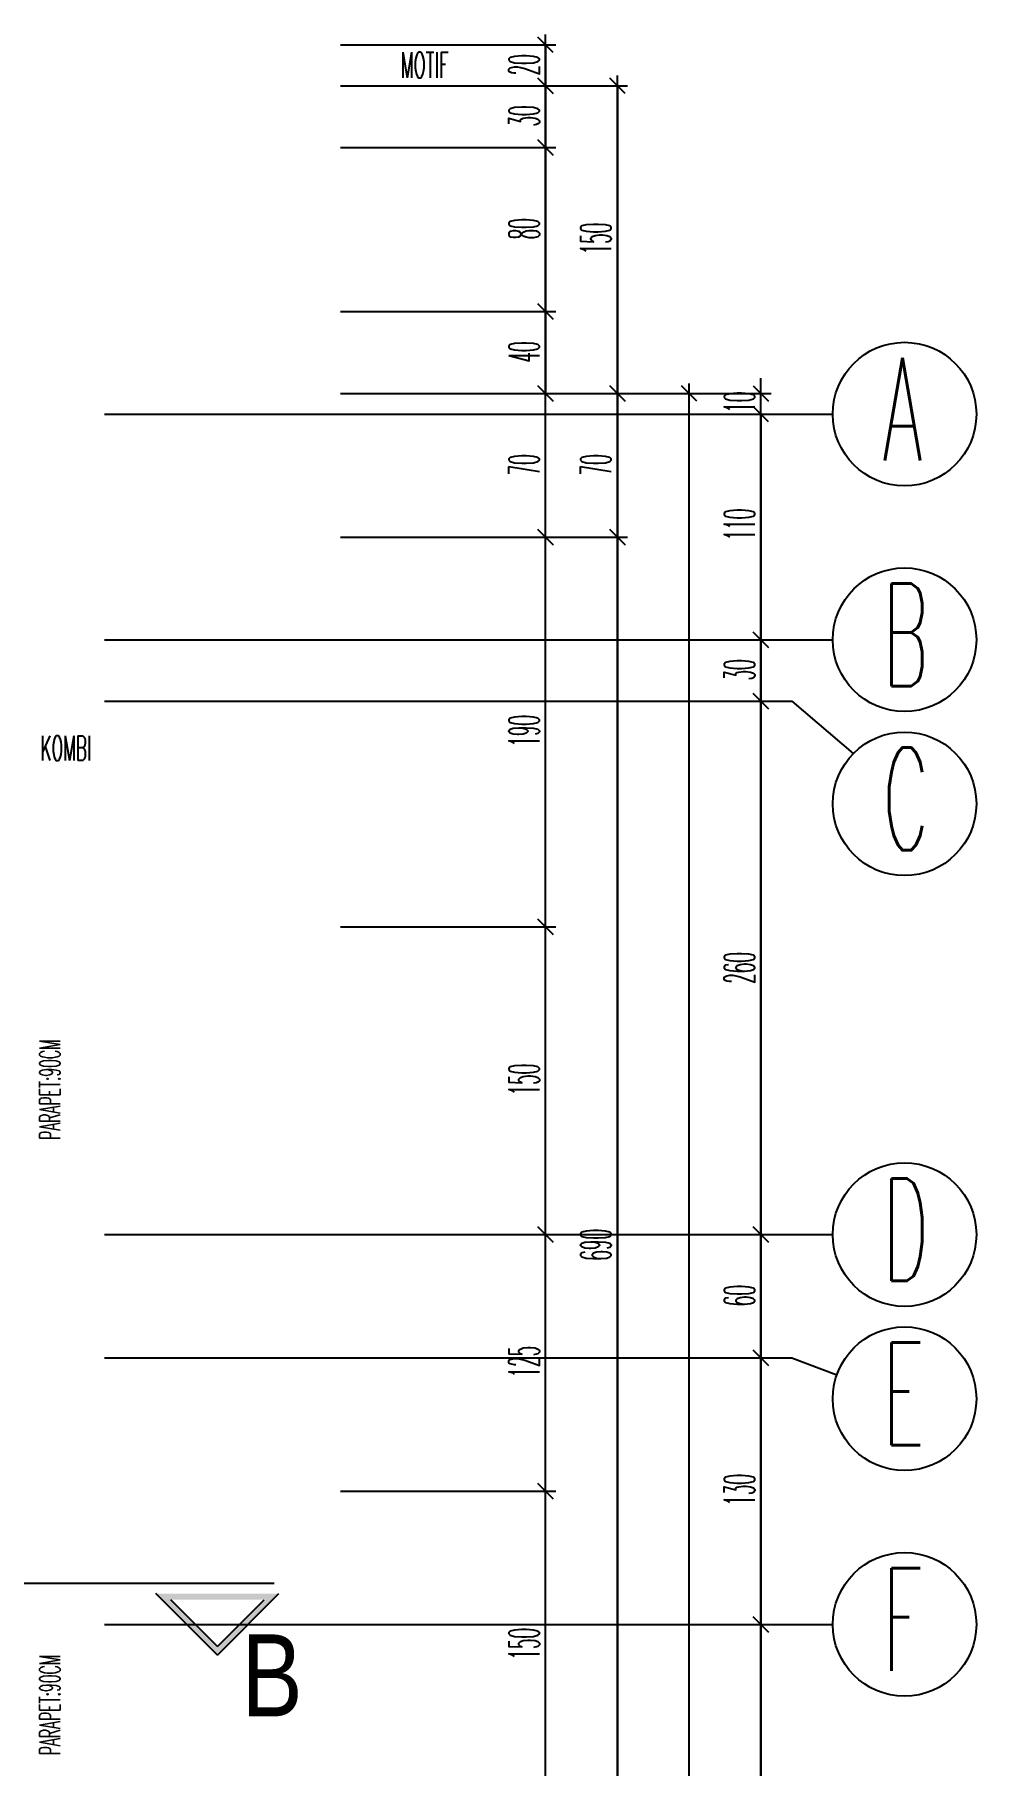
# Model space of a CAD drawing. Extents: x 78 to 306, y -397 to 18.
# Drawn here: x 272.9153 to 273.0071, y -396.5913 to -396.4226 of the extents above; entities that cross this region are included whole.
import ezdxf
from ezdxf.enums import TextEntityAlignment as Align

# ---------------------------------------------------------------- set-up
doc = ezdxf.new("R2010")
doc.units = 0
doc.header["$LTSCALE"] = 0.5
doc.header["$MEASUREMENT"] = 0
doc.linetypes.add('DASHDOT2', pattern=[0.5, 0.25, -0.125, 0, -0.125])
doc.linetypes.add('DASHED', pattern=[0.75, 0.5, -0.25])
doc.layers.get('0').update_dxf_attribs({"linetype": 'CONTINUOUS'})
for name, color, linetype in [('AKS', 5, 'DASHDOT2'), ('KAPI', 1, 'CONTINUOUS'), ('KOLON', 4, 'CONTINUOUS'), ('OLCU', 31, 'CONTINUOUS'), ('TEFRIS', 11, 'CONTINUOUS')]:
    doc.layers.add(name, color=color, linetype=linetype)
doc.styles.add('ICMEKAN', font='romans.shx', dxfattribs={"width": 0.55, "height": 0.2})
doc.styles.add('MİMARİ YAZI', font='arial.ttf')
doc.styles.add('OLCU', font='romans.shx', dxfattribs={"width": 0.6, "height": 0.125})
doc.styles.add('OLCUIC', font='ROMANS.SHX', dxfattribs={"width": 0.4, "height": 0.15})

msp = doc.modelspace()

# ---------------------------------------------------------------- hatches: boundary and pattern name
at = {"layer": 'KAPI'}
h = msp.add_hatch(color=256, dxfattribs=at)
h.paths.add_polyline_path([(272.92714, -396.57456), (272.93914, -396.57456), (272.93314, -396.58056)])
h.paths.add_polyline_path([(272.92859, -396.57516), (272.93314, -396.57971), (272.9377, -396.57516)], flags=16)

# ---------------------------------------------------------------- linework, layer by layer
at = {"color": 0, "linetype": 'ByBlock'}
for p, q in [((272.96589, -396.42431), (272.96439, -396.42281)), ((272.96589, -396.42831), (272.96439, -396.42681)), ((272.96439, -396.42681), (272.96589, -396.42831)), ((272.97289, -396.42831), (272.97139, -396.42681)), ((272.96589, -396.43431), (272.96439, -396.43281)), ((272.96439, -396.43281), (272.96589, -396.43431)), ((272.96589, -396.45031), (272.96439, -396.44881)), ((272.96439, -396.44881), (272.96589, -396.45031)), ((272.96589, -396.45831), (272.96439, -396.45681)), ((272.96439, -396.45681), (272.96589, -396.45831)), ((272.97289, -396.45831), (272.97139, -396.45681)), ((272.97139, -396.45681), (272.97289, -396.45831)), ((272.97989, -396.45831), (272.97839, -396.45681)), ((272.98539, -396.45681), (272.98689, -396.45831)), ((272.98689, -396.46031), (272.98539, -396.45881)), ((272.98689, -396.46031), (272.98539, -396.45881)), ((272.96439, -396.47081), (272.96589, -396.47231)), ((272.96589, -396.47231), (272.96439, -396.47081)), ((272.97289, -396.47231), (272.97139, -396.47081)), ((272.97139, -396.47081), (272.97289, -396.47231)), ((272.98689, -396.48231), (272.98539, -396.48081)), ((272.98539, -396.48081), (272.98689, -396.48231)), ((272.98689, -396.48831), (272.98539, -396.48681)), ((272.98539, -396.48681), (272.98689, -396.48831)), ((272.96439, -396.50881), (272.96589, -396.51031)), ((272.96589, -396.51031), (272.96439, -396.50881)), ((272.96439, -396.53881), (272.96589, -396.54031)), ((272.96589, -396.54031), (272.96439, -396.53881)), ((272.98689, -396.54031), (272.98539, -396.53881)), ((272.98539, -396.53881), (272.98689, -396.54031)), ((272.98689, -396.55231), (272.98539, -396.55081)), ((272.98539, -396.55081), (272.98689, -396.55231)), ((272.96439, -396.56381), (272.96589, -396.56531)), ((272.96589, -396.56531), (272.96439, -396.56381)), ((272.98689, -396.57831), (272.98539, -396.57681)), ((272.98539, -396.57681), (272.98689, -396.57831))]:
    msp.add_line(p, q, dxfattribs=at)
at = {"layer": 'AKS'}
for p, q in [((272.69714, -396.45956), (272.99314, -396.45956)), ((272.69714, -396.48156), (272.99314, -396.48156)), ((272.69714, -396.48756), (272.98914, -396.48756)), ((272.98914, -396.48756), (272.99514, -396.49266)), ((272.69714, -396.53956), (272.99314, -396.53956)), ((272.69714, -396.55156), (272.98914, -396.55156)), ((272.98914, -396.55156), (272.99354, -396.55324)), ((272.69714, -396.57756), (272.99314, -396.57756))]:
    msp.add_line(p, q, dxfattribs=at)
at = {"layer": 'KAPI'}
for p, q in [((272.93314, -396.58056), (272.92714, -396.57456)), ((272.93314, -396.57971), (272.92859, -396.57516)), ((272.93314, -396.58056), (272.93914, -396.57456)), ((272.93314, -396.57971), (272.9377, -396.57516))]:
    msp.add_line(p, q, dxfattribs=at)
at = {"layer": 'KOLON', "linetype": 'DASHED', "ltscale": 0.4}
msp.add_line((272.93867, -396.57356), (272.91314, -396.57356), dxfattribs=at)
at = {"layer": 'OLCU', "ltscale": 1.4}
for p, q in [((272.94514, -396.42356), (272.96614, -396.42356)), ((272.96514, -396.76856), (272.96514, -396.42256)), ((272.96514, -396.42356), (272.96514, -396.42756)), ((272.97214, -396.76456), (272.97214, -396.42656)), ((272.94514, -396.42756), (272.97314, -396.42756)), ((272.96514, -396.42756), (272.96514, -396.43356)), ((272.97214, -396.42756), (272.97214, -396.45756)), ((272.94514, -396.43356), (272.96614, -396.43356)), ((272.96514, -396.43356), (272.96514, -396.44956)), ((272.94514, -396.44956), (272.96614, -396.44956)), ((272.96514, -396.44956), (272.96514, -396.45756)), ((272.98614, -396.45756), (272.98614, -396.45606)), ((272.94514, -396.45756), (272.98714, -396.45756)), ((272.96514, -396.47156), (272.96514, -396.45756)), ((272.97214, -396.45756), (272.97214, -396.47156)), ((272.97914, -396.73456), (272.97914, -396.45656)), ((272.97914, -396.73356), (272.97914, -396.45756)), ((272.98614, -396.73456), (272.98614, -396.45656)), ((272.98614, -396.45956), (272.98614, -396.48156)), ((272.98614, -396.45956), (272.98614, -396.46106)), ((272.94514, -396.47156), (272.97314, -396.47156)), ((272.96514, -396.50956), (272.96514, -396.47156)), ((272.97214, -396.47156), (272.97214, -396.60956)), ((272.98614, -396.48156), (272.98614, -396.48756)), ((272.98614, -396.48756), (272.98614, -396.53956)), ((272.94514, -396.50956), (272.96614, -396.50956)), ((272.96514, -396.53956), (272.96514, -396.50956)), ((272.94514, -396.53956), (272.96614, -396.53956)), ((272.96514, -396.56456), (272.96514, -396.53956)), ((272.98614, -396.53956), (272.98614, -396.55156)), ((272.98614, -396.55156), (272.98614, -396.57756)), ((272.94514, -396.56456), (272.96614, -396.56456)), ((272.96514, -396.59456), (272.96514, -396.56456)), ((272.98614, -396.57756), (272.98614, -396.61156))]:
    msp.add_line(p, q, dxfattribs=at)
at = {"layer": 'TEFRIS'}
for centre in [(273.00014, -396.45956), (273.00014, -396.48156), (273.00014, -396.49756), (273.00014, -396.53956), (273.00014, -396.55556), (273.00014, -396.57756)]:
    msp.add_circle(centre, 0.007, dxfattribs=at)

# ---------------------------------------------------------------- texts
at = {"layer": 'KAPI'}
for s, height, style, width, p in [('MOTIF', 0.0025, 'OLCU', 0.5, (272.95099, -396.42676)), ('B', 0.008, 'MİMARİ YAZI', 0.8, (272.93549, -396.58653))]:
    msp.add_text(s, height=height, dxfattribs=dict(at, style=style, width=width)).set_placement(p)
at = {"layer": 'KAPI', "linetype": 'Continuous', "style": 'ICMEKAN', "width": 0.5}
for p in [(272.91781, -396.53033), (272.91781, -396.59033)]:
    msp.add_text('PARAPET:90CM', height=0.002, rotation=90, dxfattribs=at).set_placement(p)
at = {"layer": 'KOLON', "style": 'OLCU', "width": 0.5}
for s, p in [('A', (272.99801, -396.46408)), ('B', (272.99801, -396.48608)), ('C', (272.99801, -396.50208)), ('D', (272.99801, -396.54408)), ('E', (272.99801, -396.56008)), ('F', (272.99801, -396.58208))]:
    msp.add_text(s, height=0.01, dxfattribs=at).set_placement(p)
at = {"layer": 'OLCU', "style": 'OLCUIC', "width": 0.4}
for s, p in [('20', (272.96454, -396.42653)), ('30', (272.96454, -396.43153)), ('80', (272.96454, -396.44253)), ('150', (272.97154, -396.44399)), ('40', (272.96454, -396.45453)), ('10', (272.98554, -396.45942)), ('70', (272.96454, -396.46553)), ('70', (272.97154, -396.46553)), ('110', (272.98554, -396.47187)), ('30', (272.98554, -396.48553)), ('190', (272.96454, -396.49199)), ('260', (272.98554, -396.5151)), ('150', (272.96454, -396.52599)), ('690', (272.97154, -396.5421)), ('60', (272.98554, -396.54653)), ('125', (272.96454, -396.55349)), ('130', (272.98554, -396.56599)), ('150', (272.96454, -396.58099))]:
    msp.add_text(s, height=0.003, rotation=90, dxfattribs=at).set_placement(p)
at = {"layer": 'TEFRIS', "ltscale": 1.4, "style": 'OLCU', "width": 0.5}
msp.add_text('KOMBI', height=0.0024, dxfattribs=at).set_placement((272.91836, -396.49213), align=Align.MIDDLE)

doc.saveas('drawing.dxf')
